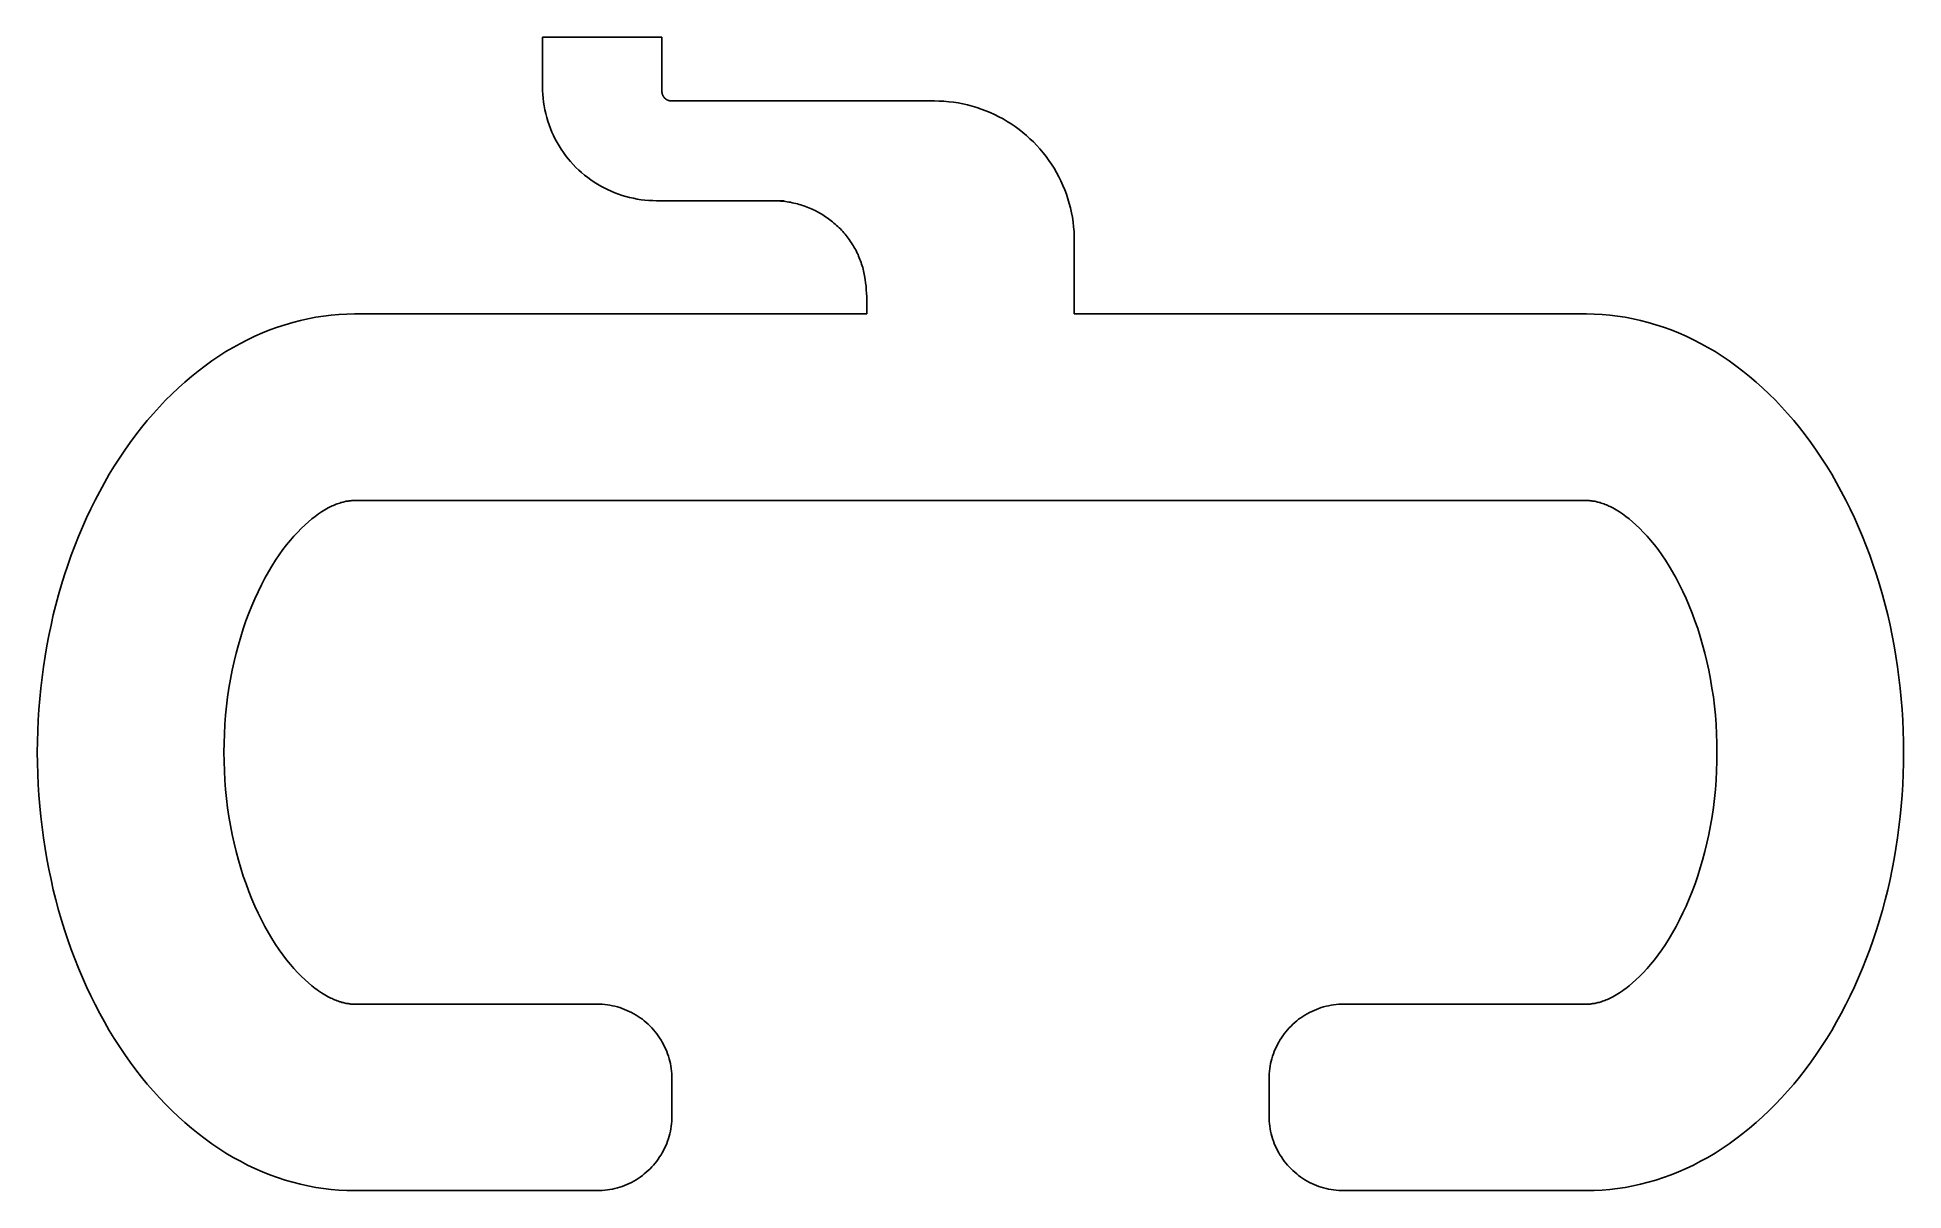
# Model space of a CAD drawing. Header units: millimetres. Extents: x -2 to 198, y 1 to 125.
import ezdxf

# ---------------------------------------------------------------- set-up
doc = ezdxf.new("R2010")
doc.units = ezdxf.units.MM
doc.layers.add('Layer 02', color=192, linetype='Continuous', true_color=0x7d26cd)

msp = doc.modelspace()

# ---------------------------------------------------------------- linework, layer by layer
at = {"layer": 'Layer 02'}
for p, q in [((65.08, 124.58), (52.28, 124.58)), ((52.28, 124.58), (52.28, 119.3)), ((65.08, 119.58), (65.08, 124.58)), ((52.28, 119.3), (52.28, 118.88)), ((52.28, 118.88), (52.3, 118.46)), ((52.3, 118.46), (52.34, 118.05)), ((52.34, 118.05), (52.39, 117.63)), ((65.08, 118.78), (65.08, 119.58)), ((65.08, 118.75), (65.08, 118.78)), ((65.08, 118.73), (65.08, 118.75)), ((65.08, 118.7), (65.08, 118.73)), ((65.08, 118.68), (65.08, 118.7)), ((65.09, 118.65), (65.08, 118.68)), ((65.09, 118.63), (65.09, 118.65)), ((65.09, 118.61), (65.09, 118.63)), ((65.1, 118.58), (65.09, 118.61)), ((65.1, 118.56), (65.1, 118.58)), ((65.11, 118.54), (65.1, 118.56)), ((65.11, 118.51), (65.11, 118.54)), ((65.12, 118.49), (65.11, 118.51)), ((65.13, 118.47), (65.12, 118.49)), ((65.14, 118.44), (65.13, 118.47)), ((65.14, 118.42), (65.14, 118.44)), ((65.15, 118.4), (65.14, 118.42)), ((65.16, 118.38), (65.15, 118.4)), ((65.17, 118.36), (65.16, 118.38)), ((65.18, 118.33), (65.17, 118.36)), ((65.19, 118.31), (65.18, 118.33)), ((65.21, 118.29), (65.19, 118.31)), ((65.22, 118.27), (65.21, 118.29)), ((65.23, 118.25), (65.22, 118.27)), ((65.24, 118.23), (65.23, 118.25)), ((65.26, 118.21), (65.24, 118.23)), ((65.27, 118.19), (65.26, 118.21)), ((65.29, 118.17), (65.27, 118.19)), ((65.3, 118.15), (65.29, 118.17)), ((65.32, 118.13), (65.3, 118.15)), ((65.33, 118.11), (65.32, 118.13)), ((65.35, 118.09), (65.33, 118.11)), ((65.37, 118.07), (65.35, 118.09)), ((65.39, 118.06), (65.37, 118.07)), ((65.41, 118.04), (65.39, 118.06)), ((65.42, 118.02), (65.41, 118.04)), ((65.44, 118), (65.42, 118.02)), ((65.46, 117.99), (65.44, 118)), ((52.39, 117.63), (52.45, 117.22)), ((52.45, 117.22), (52.53, 116.81)), ((52.53, 116.81), (52.62, 116.4)), ((52.62, 116.4), (52.73, 116)), ((65.48, 117.97), (65.46, 117.99)), ((65.5, 117.96), (65.48, 117.97)), ((65.52, 117.94), (65.5, 117.96)), ((65.54, 117.93), (65.52, 117.94)), ((65.56, 117.92), (65.54, 117.93)), ((65.58, 117.9), (65.56, 117.92)), ((65.6, 117.89), (65.58, 117.9)), ((65.62, 117.88), (65.6, 117.89)), ((65.65, 117.87), (65.62, 117.88)), ((65.67, 117.86), (65.65, 117.87)), ((65.69, 117.85), (65.67, 117.86)), ((65.71, 117.84), (65.69, 117.85)), ((65.73, 117.83), (65.71, 117.84)), ((65.76, 117.82), (65.73, 117.83)), ((65.78, 117.81), (65.76, 117.82)), ((65.8, 117.8), (65.78, 117.81)), ((65.83, 117.8), (65.8, 117.8)), ((65.85, 117.79), (65.83, 117.8)), ((65.87, 117.79), (65.85, 117.79)), ((65.9, 117.78), (65.87, 117.79)), ((65.92, 117.78), (65.9, 117.78)), ((65.95, 117.77), (65.92, 117.78)), ((65.97, 117.77), (65.95, 117.77)), ((66, 117.77), (65.97, 117.77)), ((66.02, 117.76), (66, 117.77)), ((66.05, 117.76), (66.02, 117.76)), ((66.08, 117.76), (66.05, 117.76)), ((94.27, 117.76), (66.08, 117.76)), ((94.79, 117.75), (94.27, 117.76)), ((95.3, 117.72), (94.79, 117.75)), ((95.81, 117.68), (95.3, 117.72)), ((96.32, 117.62), (95.81, 117.68)), ((96.83, 117.54), (96.32, 117.62)), ((97.33, 117.45), (96.83, 117.54)), ((97.83, 117.33), (97.33, 117.45)), ((98.33, 117.2), (97.83, 117.33)), ((98.82, 117.06), (98.33, 117.2)), ((99.3, 116.89), (98.82, 117.06)), ((99.78, 116.71), (99.3, 116.89)), ((100.26, 116.51), (99.78, 116.71)), ((100.72, 116.3), (100.26, 116.51)), ((101.18, 116.07), (100.72, 116.3)), ((101.63, 115.83), (101.18, 116.07)), ((52.73, 116), (52.85, 115.59)), ((52.85, 115.59), (52.98, 115.2)), ((52.98, 115.2), (53.13, 114.81)), ((53.13, 114.81), (53.29, 114.42)), ((53.29, 114.42), (53.46, 114.04)), ((53.46, 114.04), (53.65, 113.67)), ((102.08, 115.57), (101.63, 115.83)), ((102.51, 115.3), (102.08, 115.57)), ((102.93, 115.01), (102.51, 115.3)), ((103.35, 114.7), (102.93, 115.01)), ((103.75, 114.39), (103.35, 114.7)), ((104.14, 114.06), (103.75, 114.39)), ((104.52, 113.71), (104.14, 114.06)), ((53.65, 113.67), (53.85, 113.3)), ((53.85, 113.3), (54.06, 112.94)), ((54.06, 112.94), (54.28, 112.59)), ((54.28, 112.59), (54.52, 112.24)), ((54.52, 112.24), (54.76, 111.9)), ((104.89, 113.36), (104.52, 113.71)), ((105.25, 112.99), (104.89, 113.36)), ((105.59, 112.61), (105.25, 112.99)), ((105.92, 112.21), (105.59, 112.61)), ((106.24, 111.81), (105.92, 112.21)), ((54.76, 111.9), (55.02, 111.57)), ((55.02, 111.57), (55.29, 111.25)), ((55.29, 111.25), (55.57, 110.94)), ((55.57, 110.94), (55.86, 110.64)), ((55.86, 110.64), (56.16, 110.35)), ((56.16, 110.35), (56.47, 110.07)), ((56.47, 110.07), (56.79, 109.8)), ((106.54, 111.39), (106.24, 111.81)), ((106.83, 110.97), (106.54, 111.39)), ((107.1, 110.54), (106.83, 110.97)), ((107.36, 110.09), (107.1, 110.54)), ((107.6, 109.64), (107.36, 110.09)), ((56.79, 109.8), (57.12, 109.55)), ((57.12, 109.55), (57.46, 109.3)), ((57.46, 109.3), (57.8, 109.06)), ((57.8, 109.06), (58.16, 108.84)), ((58.16, 108.84), (58.52, 108.63)), ((58.52, 108.63), (58.88, 108.43)), ((58.88, 108.43), (59.26, 108.25)), ((59.26, 108.25), (59.64, 108.07)), ((59.64, 108.07), (60.02, 107.91)), ((107.83, 109.18), (107.6, 109.64)), ((108.04, 108.71), (107.83, 109.18)), ((108.24, 108.24), (108.04, 108.71)), ((108.42, 107.76), (108.24, 108.24)), ((60.02, 107.91), (60.42, 107.77)), ((60.42, 107.77), (60.81, 107.63)), ((60.81, 107.63), (61.21, 107.51)), ((61.21, 107.51), (61.62, 107.41)), ((61.62, 107.41), (62.02, 107.32)), ((62.02, 107.32), (62.43, 107.24)), ((62.43, 107.24), (62.85, 107.17)), ((62.85, 107.17), (63.26, 107.12)), ((63.26, 107.12), (63.68, 107.09)), ((63.68, 107.09), (64.1, 107.07)), ((64.1, 107.07), (64.51, 107.06)), ((64.51, 107.06), (75.49, 107.06)), ((75.49, 107.06), (78.05, 107.06)), ((78.06, 107.06), (77.04, 107.06)), ((77.04, 107.06), (77.22, 107.06)), ((77.22, 107.06), (77.41, 107.05)), ((77.41, 107.05), (77.59, 107.04)), ((77.59, 107.04), (77.77, 107.03)), ((77.77, 107.03), (77.96, 107.02)), ((77.96, 107.02), (78.14, 107)), ((78.05, 107.06), (78.17, 107.06)), ((78.15, 107.06), (78.06, 107.06)), ((78.14, 107), (78.33, 106.98)), ((78.17, 107.06), (78.15, 107.06)), ((78.17, 107.06), (78.17, 107.06)), ((78.17, 107.06), (78.17, 107.06)), ((78.17, 107.06), (78.17, 107.06)), ((78.33, 106.98), (78.51, 106.95)), ((78.51, 106.95), (78.69, 106.92)), ((78.69, 106.92), (78.87, 106.89)), ((78.87, 106.89), (79.05, 106.85)), ((79.05, 106.85), (79.23, 106.81)), ((79.23, 106.81), (79.41, 106.77)), ((79.41, 106.77), (79.59, 106.72)), ((79.59, 106.72), (79.77, 106.67)), ((79.77, 106.67), (79.95, 106.62)), ((79.95, 106.62), (80.13, 106.56)), ((80.13, 106.56), (80.3, 106.5)), ((80.3, 106.5), (80.48, 106.44)), ((80.48, 106.44), (80.65, 106.37)), ((80.65, 106.37), (80.82, 106.31)), ((80.82, 106.31), (80.99, 106.23)), ((80.99, 106.23), (81.16, 106.16)), ((81.16, 106.16), (81.33, 106.08)), ((81.33, 106.08), (81.5, 106)), ((108.58, 107.27), (108.42, 107.76)), ((108.72, 106.78), (108.58, 107.27)), ((108.85, 106.29), (108.72, 106.78)), ((108.96, 105.78), (108.85, 106.29)), ((81.5, 106), (81.66, 105.91)), ((81.66, 105.91), (81.83, 105.82)), ((81.83, 105.82), (81.99, 105.73)), ((81.99, 105.73), (82.15, 105.64)), ((82.15, 105.64), (82.31, 105.54)), ((82.31, 105.54), (82.47, 105.44)), ((82.47, 105.44), (82.62, 105.34)), ((82.62, 105.34), (82.78, 105.23)), ((82.78, 105.23), (82.93, 105.13)), ((82.93, 105.13), (83.08, 105.01)), ((83.08, 105.01), (83.23, 104.9)), ((83.23, 104.9), (83.37, 104.78)), ((83.37, 104.78), (83.51, 104.66)), ((83.51, 104.66), (83.66, 104.54)), ((83.66, 104.54), (83.79, 104.42)), ((83.79, 104.42), (83.93, 104.29)), ((83.93, 104.29), (84.06, 104.16)), ((84.06, 104.16), (84.2, 104.03)), ((84.2, 104.03), (84.33, 103.89)), ((109.06, 105.28), (108.96, 105.78)), ((109.14, 104.77), (109.06, 105.28)), ((109.2, 104.26), (109.14, 104.77)), ((109.24, 103.75), (109.2, 104.26)), ((84.33, 103.89), (84.45, 103.75)), ((84.45, 103.75), (84.58, 103.61)), ((84.58, 103.61), (84.7, 103.47)), ((84.7, 103.47), (84.82, 103.33)), ((84.82, 103.33), (84.93, 103.18)), ((84.93, 103.18), (85.05, 103.04)), ((85.05, 103.04), (85.16, 102.89)), ((85.16, 102.89), (85.26, 102.73)), ((85.26, 102.73), (85.37, 102.58)), ((85.37, 102.58), (85.47, 102.42)), ((85.47, 102.42), (85.57, 102.27)), ((85.57, 102.27), (85.66, 102.11)), ((85.66, 102.11), (85.75, 101.95)), ((109.27, 103.24), (109.24, 103.75)), ((109.26, 94.92), (109.27, 102.73)), ((109.27, 102.73), (109.27, 103.24)), ((85.75, 101.95), (85.84, 101.78)), ((85.84, 101.78), (85.93, 101.62)), ((85.93, 101.62), (86.01, 101.45)), ((86.01, 101.45), (86.09, 101.29)), ((86.09, 101.29), (86.16, 101.12)), ((86.16, 101.12), (86.23, 100.95)), ((86.23, 100.95), (86.3, 100.77)), ((86.3, 100.77), (86.37, 100.6)), ((86.37, 100.6), (86.43, 100.43)), ((86.43, 100.43), (86.48, 100.25)), ((86.48, 100.25), (86.54, 100.08)), ((86.54, 100.08), (86.59, 99.9)), ((86.59, 99.9), (86.63, 99.72)), ((86.63, 99.72), (86.72, 99.36)), ((86.72, 99.36), (86.79, 99)), ((86.79, 99), (86.86, 98.63)), ((86.86, 98.63), (86.91, 98.26)), ((86.91, 98.26), (86.95, 97.89)), ((86.95, 97.89), (86.98, 97.52)), ((86.98, 97.52), (87.01, 97.15)), ((87.01, 97.15), (87.03, 96.77)), ((87.03, 96.77), (87.04, 96.4)), ((87.04, 96.4), (87.05, 95.66)), ((25.51, 94.01), (24.69, 93.77)), ((26.33, 94.22), (25.51, 94.01)), ((27.15, 94.41), (26.33, 94.22)), ((27.98, 94.56), (27.15, 94.41)), ((28.81, 94.69), (27.98, 94.56)), ((29.64, 94.79), (28.81, 94.69)), ((30.47, 94.86), (29.64, 94.79)), ((31.31, 94.9), (30.47, 94.86)), ((32.14, 94.92), (31.31, 94.9)), ((87.03, 94.92), (32.14, 94.92)), ((87.05, 95.66), (87.03, 94.92)), ((164.14, 94.92), (109.26, 94.92)), ((164.98, 94.9), (164.14, 94.92)), ((165.82, 94.86), (164.98, 94.9)), ((166.65, 94.79), (165.82, 94.86)), ((167.48, 94.69), (166.65, 94.79)), ((168.31, 94.56), (167.48, 94.69)), ((169.14, 94.41), (168.31, 94.56)), ((169.96, 94.22), (169.14, 94.41)), ((170.78, 94.01), (169.96, 94.22)), ((171.6, 93.77), (170.78, 94.01)), ((20.68, 92.16), (19.9, 91.76)), ((21.47, 92.54), (20.68, 92.16)), ((22.28, 92.89), (21.47, 92.54)), ((23.07, 93.21), (22.28, 92.89)), ((23.88, 93.5), (23.07, 93.21)), ((24.69, 93.77), (23.88, 93.5)), ((172.41, 93.5), (171.6, 93.77)), ((173.22, 93.21), (172.41, 93.5)), ((174.01, 92.89), (173.22, 93.21)), ((174.82, 92.54), (174.01, 92.89)), ((175.61, 92.16), (174.82, 92.54)), ((176.39, 91.76), (175.61, 92.16)), ((17.6, 90.4), (16.85, 89.89)), ((18.36, 90.88), (17.6, 90.4)), ((19.13, 91.34), (18.36, 90.88)), ((19.9, 91.76), (19.13, 91.34)), ((177.16, 91.34), (176.39, 91.76)), ((177.93, 90.88), (177.16, 91.34)), ((178.69, 90.4), (177.93, 90.88)), ((179.44, 89.89), (178.69, 90.4)), ((14.65, 88.22), (13.95, 87.62)), ((15.38, 88.8), (14.65, 88.22)), ((16.12, 89.37), (15.38, 88.8)), ((16.85, 89.89), (16.12, 89.37)), ((180.17, 89.37), (179.44, 89.89)), ((180.91, 88.8), (180.17, 89.37)), ((181.64, 88.22), (180.91, 88.8)), ((182.34, 87.62), (181.64, 88.22)), ((12.56, 86.33), (11.88, 85.66)), ((13.26, 86.99), (12.56, 86.33)), ((13.95, 87.62), (13.26, 86.99)), ((183.03, 86.99), (182.34, 87.62)), ((183.73, 86.33), (183.03, 86.99)), ((184.41, 85.66), (183.73, 86.33)), ((10.58, 84.25), (9.93, 83.5)), ((11.22, 84.96), (10.58, 84.25)), ((11.88, 85.66), (11.22, 84.96)), ((185.07, 84.96), (184.41, 85.66)), ((185.71, 84.25), (185.07, 84.96)), ((186.36, 83.5), (185.71, 84.25)), ((9.3, 82.73), (8.69, 81.95)), ((9.93, 83.5), (9.3, 82.73)), ((186.99, 82.73), (186.36, 83.5)), ((187.6, 81.95), (186.99, 82.73)), ((7.51, 80.31), (6.94, 79.46)), ((8.1, 81.15), (7.51, 80.31)), ((8.69, 81.95), (8.1, 81.15)), ((188.19, 81.15), (187.6, 81.95)), ((188.78, 80.31), (188.19, 81.15)), ((189.35, 79.46), (188.78, 80.31)), ((6.39, 78.6), (5.86, 77.73)), ((6.94, 79.46), (6.39, 78.6)), ((189.9, 78.6), (189.35, 79.46)), ((190.43, 77.73), (189.9, 78.6)), ((5.34, 76.82), (4.83, 75.9)), ((5.86, 77.73), (5.34, 76.82)), ((190.95, 76.82), (190.43, 77.73)), ((191.46, 75.9), (190.95, 76.82)), ((3.88, 74.02), (3.42, 73.05)), ((4.34, 74.97), (3.88, 74.02)), ((4.83, 75.9), (4.34, 74.97)), ((28.95, 73.91), (29.13, 74.02)), ((29.13, 74.02), (29.32, 74.12)), ((29.32, 74.12), (29.46, 74.19)), ((29.46, 74.19), (29.61, 74.27)), ((29.61, 74.27), (29.75, 74.33)), ((29.75, 74.33), (29.9, 74.4)), ((29.9, 74.4), (30.03, 74.46)), ((30.03, 74.46), (30.16, 74.51)), ((30.16, 74.51), (30.29, 74.56)), ((30.29, 74.56), (30.43, 74.61)), ((30.43, 74.61), (30.55, 74.65)), ((30.55, 74.65), (30.67, 74.69)), ((30.67, 74.69), (30.79, 74.72)), ((30.79, 74.72), (30.91, 74.75)), ((30.91, 74.75), (31.02, 74.78)), ((31.02, 74.78), (31.13, 74.81)), ((31.13, 74.81), (31.24, 74.83)), ((31.24, 74.83), (31.35, 74.85)), ((31.35, 74.85), (31.45, 74.86)), ((31.45, 74.86), (31.55, 74.88)), ((31.55, 74.88), (31.65, 74.89)), ((31.65, 74.89), (31.75, 74.9)), ((31.75, 74.9), (31.85, 74.91)), ((31.85, 74.91), (31.95, 74.91)), ((31.95, 74.91), (32.05, 74.91)), ((32.05, 74.91), (32.14, 74.92)), ((32.14, 74.92), (164.14, 74.92)), ((164.14, 74.92), (164.24, 74.91)), ((164.24, 74.91), (164.34, 74.91)), ((164.34, 74.91), (164.44, 74.91)), ((164.44, 74.91), (164.54, 74.9)), ((164.54, 74.9), (164.64, 74.89)), ((164.64, 74.89), (164.74, 74.88)), ((164.74, 74.88), (164.84, 74.86)), ((164.84, 74.86), (164.94, 74.85)), ((164.94, 74.85), (165.05, 74.83)), ((165.05, 74.83), (165.16, 74.81)), ((165.16, 74.81), (165.27, 74.78)), ((165.27, 74.78), (165.38, 74.75)), ((165.38, 74.75), (165.5, 74.72)), ((165.5, 74.72), (165.62, 74.69)), ((165.62, 74.69), (165.74, 74.65)), ((165.74, 74.65), (165.86, 74.61)), ((165.86, 74.61), (166.01, 74.56)), ((166.01, 74.56), (166.15, 74.5)), ((166.15, 74.5), (166.29, 74.45)), ((166.29, 74.45), (166.43, 74.39)), ((166.43, 74.39), (166.56, 74.32)), ((166.56, 74.32), (166.7, 74.26)), ((166.7, 74.26), (166.84, 74.19)), ((166.84, 74.19), (166.97, 74.12)), ((166.97, 74.12), (167.16, 74.02)), ((167.16, 74.02), (167.34, 73.91)), ((191.95, 74.97), (191.46, 75.9)), ((192.41, 74.02), (191.95, 74.97)), ((192.87, 73.05), (192.41, 74.02)), ((2.98, 72.06), (2.56, 71.07)), ((3.42, 73.05), (2.98, 72.06)), ((26.43, 71.93), (26.83, 72.3)), ((26.83, 72.3), (27.19, 72.63)), ((27.19, 72.63), (27.57, 72.95)), ((27.57, 72.95), (27.92, 73.22)), ((27.92, 73.22), (28.1, 73.35)), ((28.1, 73.35), (28.28, 73.48)), ((28.28, 73.48), (28.61, 73.7)), ((28.61, 73.7), (28.78, 73.81)), ((28.78, 73.81), (28.95, 73.91)), ((167.34, 73.91), (167.51, 73.81)), ((167.51, 73.81), (167.68, 73.7)), ((167.68, 73.7), (168.01, 73.48)), ((168.01, 73.48), (168.19, 73.35)), ((168.19, 73.35), (168.37, 73.22)), ((168.37, 73.22), (168.72, 72.95)), ((168.72, 72.95), (169.1, 72.63)), ((169.1, 72.63), (169.46, 72.3)), ((169.46, 72.3), (169.86, 71.93)), ((193.31, 72.06), (192.87, 73.05)), ((193.73, 71.07), (193.31, 72.06)), ((2.16, 70.07), (1.77, 69.04)), ((2.56, 71.07), (2.16, 70.07)), ((24.47, 69.65), (24.86, 70.16)), ((24.86, 70.16), (25.26, 70.65)), ((25.26, 70.65), (25.65, 71.1)), ((25.65, 71.1), (26.05, 71.54)), ((26.05, 71.54), (26.43, 71.93)), ((169.86, 71.93), (170.24, 71.54)), ((170.24, 71.54), (170.64, 71.1)), ((170.64, 71.1), (171.03, 70.65)), ((171.03, 70.65), (171.43, 70.16)), ((171.43, 70.16), (171.82, 69.65)), ((194.13, 70.07), (193.73, 71.07)), ((194.52, 69.04), (194.13, 70.07)), ((1.77, 69.04), (1.41, 68)), ((23.29, 67.89), (23.68, 68.51)), ((23.68, 68.51), (24.07, 69.09)), ((24.07, 69.09), (24.47, 69.65)), ((171.82, 69.65), (172.22, 69.09)), ((172.22, 69.09), (172.61, 68.51)), ((172.61, 68.51), (173, 67.89)), ((194.88, 68), (194.52, 69.04)), ((1.06, 66.95), (0.73, 65.9)), ((1.41, 68), (1.06, 66.95)), ((22.17, 65.89), (22.53, 66.58)), ((22.53, 66.58), (22.91, 67.26)), ((22.91, 67.26), (23.29, 67.89)), ((173, 67.89), (173.38, 67.26)), ((173.38, 67.26), (173.76, 66.58)), ((173.76, 66.58), (174.12, 65.89)), ((195.23, 66.95), (194.88, 68)), ((195.56, 65.9), (195.23, 66.95)), ((0.42, 64.82), (0.13, 63.74)), ((0.73, 65.9), (0.42, 64.82)), ((21.13, 63.62), (21.46, 64.39)), ((21.46, 64.39), (21.8, 65.14)), ((21.8, 65.14), (22.17, 65.89)), ((174.12, 65.89), (174.48, 65.16)), ((174.48, 65.16), (174.82, 64.42)), ((174.82, 64.42), (175.16, 63.64)), ((195.87, 64.82), (195.56, 65.9)), ((196.16, 63.74), (195.87, 64.82)), ((-0.14, 62.65), (-0.39, 61.56)), ((0.13, 63.74), (-0.14, 62.65)), ((20.21, 61.17), (20.5, 62.01)), ((20.5, 62.01), (20.81, 62.85)), ((20.81, 62.85), (21.13, 63.62)), ((175.16, 63.64), (175.47, 62.85)), ((175.47, 62.85), (175.78, 62.02)), ((175.78, 62.02), (176.07, 61.19)), ((196.43, 62.65), (196.16, 63.74)), ((196.68, 61.56), (196.43, 62.65)), ((-0.62, 60.45), (-0.84, 59.33)), ((-0.39, 61.56), (-0.62, 60.45)), ((19.69, 59.46), (19.94, 60.31)), ((19.94, 60.31), (20.21, 61.17)), ((176.07, 61.19), (176.35, 60.33)), ((176.35, 60.33), (176.6, 59.46)), ((196.91, 60.45), (196.68, 61.56)), ((197.13, 59.33), (196.91, 60.45)), ((-1.03, 58.21), (-1.2, 57.08)), ((-0.84, 59.33), (-1.03, 58.21)), ((19.23, 57.65), (19.45, 58.55)), ((19.45, 58.55), (19.69, 59.46)), ((176.6, 59.46), (176.84, 58.55)), ((176.84, 58.55), (177.06, 57.65)), ((197.32, 58.21), (197.13, 59.33)), ((197.49, 57.08), (197.32, 58.21)), ((-1.2, 57.08), (-1.35, 55.95)), ((18.85, 55.77), (19.03, 56.71)), ((19.03, 56.71), (19.23, 57.65)), ((177.06, 57.65), (177.26, 56.71)), ((177.26, 56.71), (177.44, 55.77)), ((197.64, 55.95), (197.49, 57.08)), ((-1.49, 54.81), (-1.6, 53.67)), ((-1.35, 55.95), (-1.49, 54.81)), ((18.54, 53.84), (18.68, 54.81)), ((18.68, 54.81), (18.85, 55.77)), ((177.44, 55.77), (177.6, 54.81)), ((177.6, 54.81), (177.75, 53.85)), ((197.78, 54.81), (197.64, 55.95)), ((197.89, 53.67), (197.78, 54.81)), ((-1.69, 52.52), (-1.76, 51.37)), ((-1.6, 53.67), (-1.69, 52.52)), ((18.32, 51.89), (18.42, 52.86)), ((18.42, 52.86), (18.54, 53.84)), ((177.75, 53.85), (177.87, 52.87)), ((177.87, 52.87), (177.97, 51.89)), ((197.98, 52.52), (197.89, 53.67)), ((198.05, 51.37), (197.98, 52.52)), ((-1.81, 50.22), (-1.84, 49.07)), ((-1.76, 51.37), (-1.81, 50.22)), ((18.19, 49.91), (18.25, 50.9)), ((18.25, 50.9), (18.32, 51.89)), ((177.97, 51.89), (178.04, 50.9)), ((178.04, 50.9), (178.1, 49.91)), ((198.1, 50.22), (198.05, 51.37)), ((198.13, 49.07), (198.1, 50.22)), ((-1.84, 49.07), (-1.86, 47.92)), ((18.14, 47.92), (18.16, 48.91)), ((18.16, 48.91), (18.19, 49.91)), ((178.1, 49.91), (178.13, 48.91)), ((178.13, 48.91), (178.14, 47.92)), ((198.14, 47.92), (198.13, 49.07)), ((-1.86, 47.92), (-1.84, 46.76)), ((-1.84, 46.76), (-1.81, 45.61)), ((18.16, 46.92), (18.14, 47.92)), ((18.19, 45.92), (18.16, 46.92)), ((178.13, 46.92), (178.1, 45.92)), ((178.14, 47.92), (178.13, 46.92)), ((198.1, 45.61), (198.13, 46.76)), ((198.13, 46.76), (198.14, 47.92)), ((-1.81, 45.61), (-1.76, 44.46)), ((-1.76, 44.46), (-1.69, 43.31)), ((18.25, 44.93), (18.19, 45.92)), ((18.32, 43.94), (18.25, 44.93)), ((178.04, 44.93), (177.97, 43.94)), ((178.1, 45.92), (178.04, 44.93)), ((197.98, 43.31), (198.05, 44.46)), ((198.05, 44.46), (198.1, 45.61)), ((-1.69, 43.31), (-1.6, 42.16)), ((-1.6, 42.16), (-1.49, 41.02)), ((18.42, 42.96), (18.32, 43.94)), ((18.54, 41.98), (18.42, 42.96)), ((177.87, 42.97), (177.75, 41.99)), ((177.97, 43.94), (177.87, 42.97)), ((197.78, 41.02), (197.89, 42.16)), ((197.89, 42.16), (197.98, 43.31)), ((-1.49, 41.02), (-1.35, 39.88)), ((18.68, 41.02), (18.54, 41.98)), ((18.85, 40.06), (18.68, 41.02)), ((19.03, 39.12), (18.85, 40.06)), ((177.44, 40.06), (177.26, 39.12)), ((177.61, 41.02), (177.44, 40.06)), ((177.75, 41.99), (177.61, 41.02)), ((197.64, 39.88), (197.78, 41.02)), ((-1.35, 39.88), (-1.2, 38.75)), ((-1.2, 38.75), (-1.03, 37.62)), ((19.23, 38.19), (19.03, 39.12)), ((19.45, 37.28), (19.23, 38.19)), ((177.06, 38.19), (176.84, 37.28)), ((177.26, 39.12), (177.06, 38.19)), ((197.32, 37.62), (197.49, 38.75)), ((197.49, 38.75), (197.64, 39.88)), ((-1.03, 37.62), (-0.84, 36.5)), ((-0.84, 36.5), (-0.62, 35.39)), ((19.69, 36.37), (19.45, 37.28)), ((19.94, 35.5), (19.69, 36.37)), ((176.6, 36.37), (176.35, 35.52)), ((176.84, 37.28), (176.6, 36.37)), ((196.91, 35.39), (197.13, 36.5)), ((197.13, 36.5), (197.32, 37.62)), ((-0.62, 35.39), (-0.39, 34.27)), ((-0.39, 34.27), (-0.14, 33.18)), ((20.22, 34.64), (19.94, 35.5)), ((20.51, 33.81), (20.22, 34.64)), ((176.08, 34.66), (175.79, 33.82)), ((176.35, 35.52), (176.08, 34.66)), ((196.43, 33.18), (196.68, 34.27)), ((196.68, 34.27), (196.91, 35.39)), ((-0.14, 33.18), (0.13, 32.09)), ((0.13, 32.09), (0.42, 31.01)), ((20.81, 32.98), (20.51, 33.81)), ((21.13, 32.19), (20.81, 32.98)), ((21.47, 31.41), (21.13, 32.19)), ((175.16, 32.21), (174.83, 31.44)), ((175.47, 32.98), (175.16, 32.21)), ((175.79, 33.82), (175.47, 32.98)), ((195.87, 31.01), (196.16, 32.09)), ((196.16, 32.09), (196.43, 33.18)), ((0.42, 31.01), (0.73, 29.93)), ((21.81, 30.67), (21.47, 31.41)), ((22.17, 29.94), (21.81, 30.67)), ((174.48, 30.69), (174.12, 29.94)), ((174.83, 31.44), (174.48, 30.69)), ((195.56, 29.93), (195.87, 31.01)), ((0.73, 29.93), (1.06, 28.88)), ((1.06, 28.88), (1.41, 27.83)), ((22.53, 29.25), (22.17, 29.94)), ((22.91, 28.57), (22.53, 29.25)), ((23.29, 27.94), (22.91, 28.57)), ((173.38, 28.57), (173, 27.94)), ((173.76, 29.25), (173.38, 28.57)), ((174.12, 29.94), (173.76, 29.25)), ((194.88, 27.83), (195.23, 28.88)), ((195.23, 28.88), (195.56, 29.93)), ((1.41, 27.83), (1.77, 26.79)), ((1.77, 26.79), (2.16, 25.76)), ((23.68, 27.32), (23.29, 27.94)), ((24.07, 26.75), (23.68, 27.32)), ((24.47, 26.19), (24.07, 26.75)), ((24.86, 25.68), (24.47, 26.19)), ((171.82, 26.19), (171.43, 25.68)), ((172.22, 26.75), (171.82, 26.19)), ((172.61, 27.32), (172.22, 26.75)), ((173, 27.94), (172.61, 27.32)), ((194.13, 25.76), (194.52, 26.79)), ((194.52, 26.79), (194.88, 27.83)), ((2.16, 25.76), (2.56, 24.76)), ((2.56, 24.76), (2.98, 23.77)), ((25.26, 25.18), (24.86, 25.68)), ((25.65, 24.73), (25.26, 25.18)), ((26.05, 24.29), (25.65, 24.73)), ((26.43, 23.9), (26.05, 24.29)), ((170.24, 24.29), (169.86, 23.9)), ((170.64, 24.73), (170.24, 24.29)), ((171.03, 25.18), (170.64, 24.73)), ((171.43, 25.68), (171.03, 25.18)), ((193.31, 23.77), (193.73, 24.76)), ((193.73, 24.76), (194.13, 25.76)), ((2.98, 23.77), (3.42, 22.78)), ((3.42, 22.78), (3.88, 21.81)), ((26.83, 23.53), (26.43, 23.9)), ((27.19, 23.2), (26.83, 23.53)), ((27.57, 22.88), (27.19, 23.2)), ((27.92, 22.61), (27.57, 22.88)), ((28.1, 22.48), (27.92, 22.61)), ((28.28, 22.35), (28.1, 22.48)), ((28.61, 22.13), (28.28, 22.35)), ((28.78, 22.03), (28.61, 22.13)), ((28.95, 21.92), (28.78, 22.03)), ((167.51, 22.03), (167.34, 21.92)), ((167.68, 22.13), (167.51, 22.03)), ((168.01, 22.35), (167.68, 22.13)), ((168.19, 22.48), (168.01, 22.35)), ((168.37, 22.61), (168.19, 22.48)), ((168.72, 22.88), (168.37, 22.61)), ((169.1, 23.2), (168.72, 22.88)), ((169.46, 23.53), (169.1, 23.2)), ((169.86, 23.9), (169.46, 23.53)), ((192.41, 21.81), (192.87, 22.78)), ((192.87, 22.78), (193.31, 23.77)), ((3.88, 21.81), (4.34, 20.87)), ((4.34, 20.87), (4.83, 19.93)), ((29.13, 21.82), (28.95, 21.92)), ((29.32, 21.71), (29.13, 21.82)), ((29.45, 21.64), (29.32, 21.71)), ((29.59, 21.57), (29.45, 21.64)), ((29.73, 21.51), (29.59, 21.57)), ((29.86, 21.45), (29.73, 21.51)), ((30, 21.39), (29.86, 21.45)), ((30.14, 21.33), (30, 21.39)), ((30.28, 21.27), (30.14, 21.33)), ((30.43, 21.22), (30.28, 21.27)), ((30.55, 21.18), (30.43, 21.22)), ((30.67, 21.15), (30.55, 21.18)), ((30.79, 21.11), (30.67, 21.15)), ((30.91, 21.08), (30.79, 21.11)), ((31.02, 21.05), (30.91, 21.08)), ((31.13, 21.03), (31.02, 21.05)), ((31.24, 21), (31.13, 21.03)), ((31.35, 20.98), (31.24, 21)), ((31.45, 20.97), (31.35, 20.98)), ((31.55, 20.95), (31.45, 20.97)), ((31.65, 20.94), (31.55, 20.95)), ((31.75, 20.93), (31.65, 20.94)), ((31.85, 20.92), (31.75, 20.93)), ((31.95, 20.92), (31.85, 20.92)), ((32.05, 20.92), (31.95, 20.92)), ((32.14, 20.92), (32.05, 20.92)), ((58.14, 20.92), (32.14, 20.92)), ((58.42, 20.91), (58.14, 20.92)), ((58.69, 20.9), (58.42, 20.91)), ((58.96, 20.87), (58.69, 20.9)), ((59.23, 20.84), (58.96, 20.87)), ((59.5, 20.8), (59.23, 20.84)), ((59.77, 20.75), (59.5, 20.8)), ((60.04, 20.69), (59.77, 20.75)), ((60.3, 20.62), (60.04, 20.69)), ((60.56, 20.54), (60.3, 20.62)), ((60.82, 20.45), (60.56, 20.54)), ((61.08, 20.36), (60.82, 20.45)), ((61.33, 20.25), (61.08, 20.36)), ((61.58, 20.14), (61.33, 20.25)), ((61.83, 20.02), (61.58, 20.14)), ((62.07, 19.89), (61.83, 20.02)), ((134.46, 20.02), (134.22, 19.89)), ((134.71, 20.14), (134.46, 20.02)), ((134.96, 20.25), (134.71, 20.14)), ((135.21, 20.36), (134.96, 20.25)), ((135.47, 20.45), (135.21, 20.36)), ((135.72, 20.54), (135.47, 20.45)), ((135.99, 20.62), (135.72, 20.54)), ((136.25, 20.69), (135.99, 20.62)), ((136.52, 20.75), (136.25, 20.69)), ((136.79, 20.8), (136.52, 20.75)), ((137.06, 20.84), (136.79, 20.8)), ((137.33, 20.87), (137.06, 20.84)), ((137.6, 20.9), (137.33, 20.87)), ((137.87, 20.91), (137.6, 20.9)), ((138.14, 20.92), (137.87, 20.91)), ((164.14, 20.92), (138.14, 20.92)), ((164.24, 20.92), (164.14, 20.92)), ((164.34, 20.92), (164.24, 20.92)), ((164.44, 20.92), (164.34, 20.92)), ((164.54, 20.93), (164.44, 20.92)), ((164.64, 20.94), (164.54, 20.93)), ((164.74, 20.95), (164.64, 20.94)), ((164.84, 20.97), (164.74, 20.95)), ((164.94, 20.98), (164.84, 20.97)), ((165.05, 21), (164.94, 20.98)), ((165.16, 21.03), (165.05, 21)), ((165.27, 21.05), (165.16, 21.03)), ((165.38, 21.08), (165.27, 21.05)), ((165.5, 21.11), (165.38, 21.08)), ((165.62, 21.14), (165.5, 21.11)), ((165.74, 21.18), (165.62, 21.14)), ((165.86, 21.22), (165.74, 21.18)), ((166, 21.27), (165.86, 21.22)), ((166.13, 21.32), (166, 21.27)), ((166.26, 21.37), (166.13, 21.32)), ((166.39, 21.43), (166.26, 21.37)), ((166.54, 21.5), (166.39, 21.43)), ((166.68, 21.57), (166.54, 21.5)), ((166.83, 21.64), (166.68, 21.57)), ((166.97, 21.71), (166.83, 21.64)), ((167.16, 21.82), (166.97, 21.71)), ((167.34, 21.92), (167.16, 21.82)), ((191.46, 19.93), (191.95, 20.87)), ((191.95, 20.87), (192.41, 21.81)), ((4.83, 19.93), (5.34, 19.01)), ((5.34, 19.01), (5.86, 18.1)), ((5.86, 18.1), (6.39, 17.23)), ((62.3, 19.75), (62.07, 19.89)), ((62.53, 19.6), (62.3, 19.75)), ((62.76, 19.45), (62.53, 19.6)), ((62.98, 19.29), (62.76, 19.45)), ((63.19, 19.12), (62.98, 19.29)), ((63.4, 18.95), (63.19, 19.12)), ((63.61, 18.76), (63.4, 18.95)), ((63.8, 18.57), (63.61, 18.76)), ((63.99, 18.38), (63.8, 18.57)), ((64.17, 18.17), (63.99, 18.38)), ((64.35, 17.96), (64.17, 18.17)), ((132.12, 18.17), (131.94, 17.96)), ((132.3, 18.38), (132.12, 18.17)), ((132.49, 18.57), (132.3, 18.38)), ((132.68, 18.76), (132.49, 18.57)), ((132.89, 18.95), (132.68, 18.76)), ((133.1, 19.12), (132.89, 18.95)), ((133.31, 19.29), (133.1, 19.12)), ((133.53, 19.45), (133.31, 19.29)), ((133.76, 19.6), (133.53, 19.45)), ((133.99, 19.75), (133.76, 19.6)), ((134.22, 19.89), (133.99, 19.75)), ((189.9, 17.23), (190.43, 18.1)), ((190.43, 18.1), (190.95, 19.01)), ((190.95, 19.01), (191.46, 19.93)), ((6.39, 17.23), (6.94, 16.37)), ((6.94, 16.37), (7.51, 15.52)), ((64.52, 17.75), (64.35, 17.96)), ((64.68, 17.53), (64.52, 17.75)), ((64.83, 17.3), (64.68, 17.53)), ((64.98, 17.07), (64.83, 17.3)), ((65.12, 16.84), (64.98, 17.07)), ((65.25, 16.6), (65.12, 16.84)), ((65.37, 16.35), (65.25, 16.6)), ((65.48, 16.1), (65.37, 16.35)), ((65.59, 15.85), (65.48, 16.1)), ((130.81, 16.1), (130.7, 15.85)), ((130.92, 16.35), (130.81, 16.1)), ((131.04, 16.6), (130.92, 16.35)), ((131.17, 16.84), (131.04, 16.6)), ((131.31, 17.07), (131.17, 16.84)), ((131.46, 17.3), (131.31, 17.07)), ((131.61, 17.53), (131.46, 17.3)), ((131.77, 17.75), (131.61, 17.53)), ((131.94, 17.96), (131.77, 17.75)), ((188.78, 15.52), (189.35, 16.37)), ((189.35, 16.37), (189.9, 17.23)), ((7.51, 15.52), (8.1, 14.68)), ((8.1, 14.68), (8.69, 13.89)), ((65.68, 15.59), (65.59, 15.85)), ((65.77, 15.34), (65.68, 15.59)), ((65.85, 15.07), (65.77, 15.34)), ((65.92, 14.81), (65.85, 15.07)), ((65.98, 14.54), (65.92, 14.81)), ((66.03, 14.27), (65.98, 14.54)), ((66.07, 14), (66.03, 14.27)), ((66.1, 13.73), (66.07, 14)), ((130.22, 14), (130.19, 13.73)), ((130.26, 14.27), (130.22, 14)), ((130.31, 14.54), (130.26, 14.27)), ((130.37, 14.81), (130.31, 14.54)), ((130.44, 15.07), (130.37, 14.81)), ((130.52, 15.34), (130.44, 15.07)), ((130.61, 15.59), (130.52, 15.34)), ((130.7, 15.85), (130.61, 15.59)), ((187.6, 13.89), (188.19, 14.68)), ((188.19, 14.68), (188.78, 15.52)), ((8.69, 13.89), (9.3, 13.1)), ((9.3, 13.1), (9.93, 12.34)), ((9.93, 12.34), (10.58, 11.58)), ((66.13, 13.46), (66.1, 13.73)), ((66.14, 13.19), (66.13, 13.46)), ((66.14, 12.92), (66.14, 13.19)), ((66.14, 8.92), (66.14, 12.92)), ((130.15, 13.19), (130.14, 12.92)), ((130.14, 12.92), (130.14, 8.92)), ((130.16, 13.46), (130.15, 13.19)), ((130.19, 13.73), (130.16, 13.46)), ((185.71, 11.58), (186.36, 12.34)), ((186.36, 12.34), (186.99, 13.1)), ((186.99, 13.1), (187.6, 13.89)), ((10.58, 11.58), (11.22, 10.87)), ((11.22, 10.87), (11.88, 10.18)), ((11.88, 10.18), (12.56, 9.5)), ((183.73, 9.5), (184.41, 10.18)), ((184.41, 10.18), (185.07, 10.87)), ((185.07, 10.87), (185.71, 11.58)), ((12.56, 9.5), (13.26, 8.84)), ((13.26, 8.84), (13.95, 8.21)), ((13.95, 8.21), (14.65, 7.61)), ((66.07, 7.83), (66.1, 8.1)), ((66.1, 8.1), (66.13, 8.37)), ((66.13, 8.37), (66.14, 8.64)), ((66.14, 8.64), (66.14, 8.92)), ((130.14, 8.92), (130.15, 8.64)), ((130.15, 8.64), (130.16, 8.37)), ((130.16, 8.37), (130.19, 8.1)), ((130.19, 8.1), (130.22, 7.83)), ((181.64, 7.61), (182.34, 8.21)), ((182.34, 8.21), (183.03, 8.84)), ((183.03, 8.84), (183.73, 9.5)), ((14.65, 7.61), (15.38, 7.03)), ((15.38, 7.03), (16.12, 6.47)), ((16.12, 6.47), (16.85, 5.94)), ((65.59, 5.98), (65.68, 6.24)), ((65.68, 6.24), (65.77, 6.5)), ((65.77, 6.5), (65.85, 6.76)), ((65.85, 6.76), (65.92, 7.02)), ((65.92, 7.02), (65.98, 7.29)), ((65.98, 7.29), (66.03, 7.56)), ((66.03, 7.56), (66.07, 7.83)), ((130.22, 7.83), (130.26, 7.56)), ((130.26, 7.56), (130.31, 7.29)), ((130.31, 7.29), (130.37, 7.02)), ((130.37, 7.02), (130.44, 6.76)), ((130.44, 6.76), (130.52, 6.5)), ((130.52, 6.5), (130.61, 6.24)), ((130.61, 6.24), (130.7, 5.98)), ((179.44, 5.94), (180.17, 6.47)), ((180.17, 6.47), (180.91, 7.03)), ((180.91, 7.03), (181.64, 7.61)), ((16.85, 5.94), (17.6, 5.44)), ((17.6, 5.44), (18.36, 4.95)), ((18.36, 4.95), (19.13, 4.49)), ((19.13, 4.49), (19.9, 4.07)), ((19.9, 4.07), (20.68, 3.67)), ((64.35, 3.87), (64.52, 4.08)), ((64.52, 4.08), (64.68, 4.3)), ((64.68, 4.3), (64.83, 4.53)), ((64.83, 4.53), (64.98, 4.76)), ((64.98, 4.76), (65.12, 4.99)), ((65.12, 4.99), (65.25, 5.23)), ((65.25, 5.23), (65.37, 5.48)), ((65.37, 5.48), (65.48, 5.73)), ((65.48, 5.73), (65.59, 5.98)), ((130.7, 5.98), (130.81, 5.73)), ((130.81, 5.73), (130.92, 5.48)), ((130.92, 5.48), (131.04, 5.23)), ((131.04, 5.23), (131.17, 4.99)), ((131.17, 4.99), (131.31, 4.76)), ((131.31, 4.76), (131.46, 4.53)), ((131.46, 4.53), (131.61, 4.3)), ((131.61, 4.3), (131.77, 4.08)), ((131.77, 4.08), (131.94, 3.87)), ((175.61, 3.67), (176.39, 4.07)), ((176.39, 4.07), (177.16, 4.49)), ((177.16, 4.49), (177.93, 4.95)), ((177.93, 4.95), (178.69, 5.44)), ((178.69, 5.44), (179.44, 5.94)), ((20.68, 3.67), (21.47, 3.29)), ((21.47, 3.29), (22.28, 2.94)), ((22.28, 2.94), (23.07, 2.62)), ((23.07, 2.62), (23.88, 2.33)), ((23.88, 2.33), (24.69, 2.06)), ((24.69, 2.06), (25.51, 1.82)), ((62.07, 1.94), (62.3, 2.08)), ((62.3, 2.08), (62.53, 2.23)), ((62.53, 2.23), (62.76, 2.38)), ((62.76, 2.38), (62.98, 2.54)), ((62.98, 2.54), (63.19, 2.71)), ((63.19, 2.71), (63.4, 2.89)), ((63.4, 2.89), (63.61, 3.07)), ((63.61, 3.07), (63.8, 3.26)), ((63.8, 3.26), (63.99, 3.46)), ((63.99, 3.46), (64.17, 3.66)), ((64.17, 3.66), (64.35, 3.87)), ((131.94, 3.87), (132.12, 3.66)), ((132.12, 3.66), (132.3, 3.46)), ((132.3, 3.46), (132.49, 3.26)), ((132.49, 3.26), (132.68, 3.07)), ((132.68, 3.07), (132.89, 2.89)), ((132.89, 2.89), (133.1, 2.71)), ((133.1, 2.71), (133.31, 2.54)), ((133.31, 2.54), (133.53, 2.38)), ((133.53, 2.38), (133.76, 2.23)), ((133.76, 2.23), (133.99, 2.08)), ((133.99, 2.08), (134.22, 1.94)), ((170.78, 1.82), (171.6, 2.06)), ((171.6, 2.06), (172.41, 2.33)), ((172.41, 2.33), (173.22, 2.62)), ((173.22, 2.62), (174.01, 2.94)), ((174.01, 2.94), (174.82, 3.29)), ((174.82, 3.29), (175.61, 3.67)), ((25.51, 1.82), (26.33, 1.61)), ((26.33, 1.61), (27.15, 1.43)), ((27.15, 1.43), (27.98, 1.27)), ((27.98, 1.27), (28.81, 1.14)), ((28.81, 1.14), (29.64, 1.04)), ((29.64, 1.04), (30.47, 0.97)), ((30.47, 0.97), (31.31, 0.93)), ((31.31, 0.93), (32.14, 0.92)), ((32.14, 0.92), (58.14, 0.92)), ((58.14, 0.92), (58.42, 0.92)), ((58.42, 0.92), (58.69, 0.93)), ((58.69, 0.93), (58.96, 0.96)), ((58.96, 0.96), (59.23, 0.99)), ((59.23, 0.99), (59.5, 1.03)), ((59.5, 1.03), (59.77, 1.08)), ((59.77, 1.08), (60.04, 1.14)), ((60.04, 1.14), (60.3, 1.21)), ((60.3, 1.21), (60.56, 1.29)), ((60.56, 1.29), (60.82, 1.38)), ((60.82, 1.38), (61.08, 1.47)), ((61.08, 1.47), (61.33, 1.58)), ((61.33, 1.58), (61.58, 1.69)), ((61.58, 1.69), (61.83, 1.81)), ((61.83, 1.81), (62.07, 1.94)), ((134.22, 1.94), (134.46, 1.81)), ((134.46, 1.81), (134.71, 1.69)), ((134.71, 1.69), (134.96, 1.58)), ((134.96, 1.58), (135.21, 1.47)), ((135.21, 1.47), (135.47, 1.38)), ((135.47, 1.38), (135.72, 1.29)), ((135.72, 1.29), (135.99, 1.21)), ((135.99, 1.21), (136.25, 1.14)), ((136.25, 1.14), (136.52, 1.08)), ((136.52, 1.08), (136.79, 1.03)), ((136.79, 1.03), (137.06, 0.99)), ((137.06, 0.99), (137.33, 0.96)), ((137.33, 0.96), (137.6, 0.93)), ((137.6, 0.93), (137.87, 0.92)), ((137.87, 0.92), (138.14, 0.92)), ((138.14, 0.92), (164.14, 0.92)), ((164.14, 0.92), (164.98, 0.93)), ((164.98, 0.93), (165.82, 0.97)), ((165.82, 0.97), (166.65, 1.04)), ((166.65, 1.04), (167.48, 1.14)), ((167.48, 1.14), (168.31, 1.27)), ((168.31, 1.27), (169.14, 1.43)), ((169.14, 1.43), (169.96, 1.61)), ((169.96, 1.61), (170.78, 1.82))]:
    msp.add_line(p, q, dxfattribs=at)

doc.saveas('drawing.dxf')
